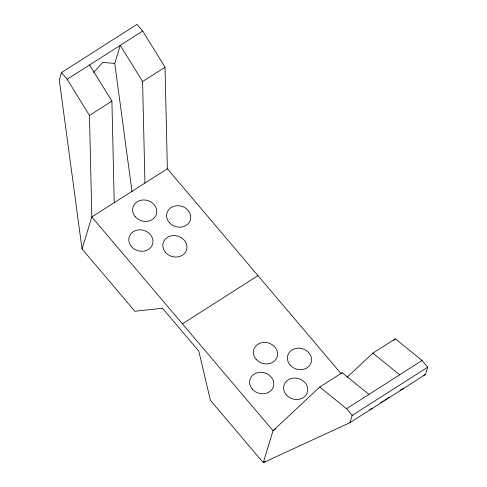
<?xml version="1.0" encoding="UTF-8"?>
<svg xmlns="http://www.w3.org/2000/svg" width="487" height="487" viewBox="0 0 487 487"><rect width="100%" height="100%" fill="white"/><g stroke="black" fill="none" stroke-linecap="round" stroke-linejoin="round"><path stroke-width="0.73" d="M341.229 373.821L167.364 168.77L165.02 67.23L142.703 31.028L137.042 24.35L61.484 72.569L59.268 79.825L82.041 248.936L134.899 311.266L162.506 308.265L198.775 351.042L210.402 400.314L263.254 462.65L349.958 422.661L425.516 374.442L427.732 367.186L422.071 360.508L395.31 338.824L372.884 353.142L347.042 377.285M132.032 191.762L114.749 63.42L120.271 45.346L142.594 81.542L144.937 183.088M82.041 248.936L91.812 216.989L89.468 115.443L67.151 79.247L61.484 72.569M349.958 422.661L352.18 415.399L427.732 367.186M93.632 72.423L102.708 62.397L114.749 63.42M368.945 394.409L342.191 372.725L319.758 387.043L273.024 430.703L263.254 462.65L265.178 461.42M341.089 373.754L342.191 372.725M393.66 340.364L395.31 338.824M389.332 397.136L383.793 400.813M67.151 79.247L142.703 31.028M89.468 115.443L111.9 101.132L89.578 64.929M142.594 81.542L165.02 67.23M167.364 168.77L91.812 216.989L273.024 430.703L275.587 429.071M182.418 323.849L257.97 275.63M319.758 387.043L346.519 408.721L422.071 360.508M380.505 402.694L382.478 401.568M423.447 375.398L425.516 374.442M400.326 390.032L403.084 388.76M369.633 409.622L372.391 408.349M372.884 353.142L399.638 374.82M346.519 408.721L352.18 415.399M111.9 101.132L114.238 202.677M169.233 222.474A12.224 10.604 17 0 0 189.936 221.147A12.224 10.604 17 0 0 176.86 205.721A12.224 10.604 17 0 0 169.233 222.474M131.46 246.58A12.224 10.604 17 0 0 152.163 245.253A12.224 10.604 17 0 0 139.087 229.827A12.224 10.604 17 0 0 131.46 246.58M165.446 252.339A12.224 10.604 17 0 0 186.15 251.006A12.224 10.604 17 0 0 173.074 235.586A12.224 10.604 17 0 0 165.446 252.339M135.246 216.715A12.224 10.604 17 0 0 155.95 215.388A12.224 10.604 17 0 0 142.874 199.968A12.224 10.604 17 0 0 135.246 216.715M290.039 364.952A12.224 10.604 17 0 0 310.749 363.619A12.224 10.604 17 0 0 297.667 348.199A12.224 10.604 17 0 0 290.039 364.952M286.253 394.811A12.224 10.604 17 0 0 306.956 393.484A12.224 10.604 17 0 0 293.88 378.064A12.224 10.604 17 0 0 286.253 394.811M252.266 389.058A12.224 10.604 17 0 0 272.97 387.731A12.224 10.604 17 0 0 259.894 372.305A12.224 10.604 17 0 0 252.266 389.058M256.052 359.193A12.224 10.604 17 0 0 276.756 357.866A12.224 10.604 17 0 0 263.68 342.44A12.224 10.604 17 0 0 256.052 359.193"/></g></svg>
